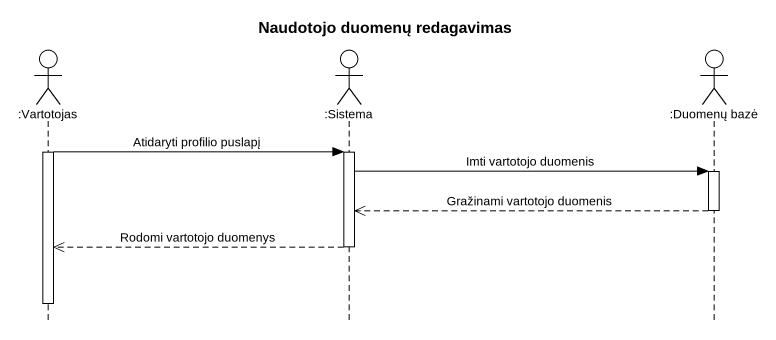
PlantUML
@startuml
title Naudotojo duomenų redagavimas
hide footbox
actor ":Vartotojas" as Vartotojas
actor ":Sistema" as Sistema
actor ":Duomenų bazė" as Duomenų_bazė

activate Vartotojas
Vartotojas -> Sistema : Atidaryti profilio puslapį
activate Sistema
Sistema -> Duomenų_bazė : Imti vartotojo duomenis
activate Duomenų_bazė
Duomenų_bazė -->> Sistema : Gražinami vartotojo duomenis
deactivate Duomenų_bazė
Sistema -->> Vartotojas : Rodomi vartotojo duomenys
deactivate Sistema
deactivate Vartotojas
@enduml
